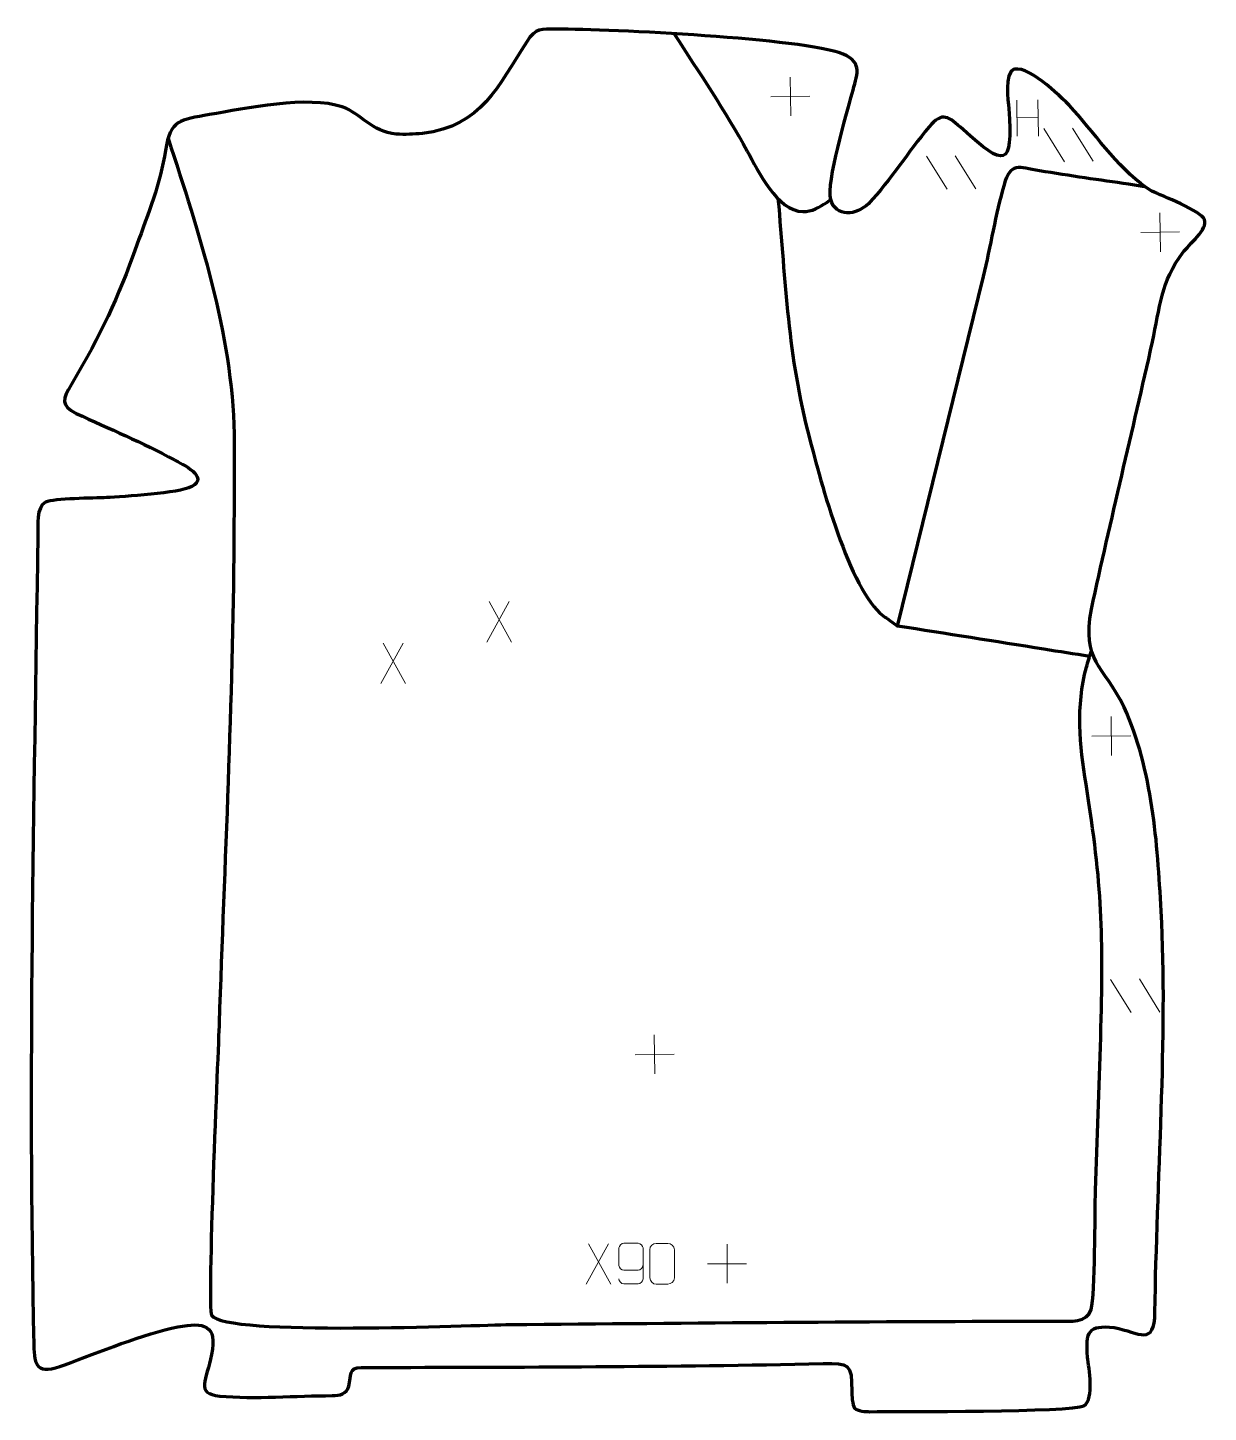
# Model space of a CAD drawing. Header units: millimetres. Extents: x -1070 to -343, y 175 to 1027.
import ezdxf

# ---------------------------------------------------------------- set-up
doc = ezdxf.new("R2010")
doc.units = ezdxf.units.MM
doc.header["$MEASUREMENT"] = 0
doc.layers.add('layer 2', color=7, linetype='Continuous')
doc.layers.add('layer 3', color=7, linetype='Continuous')

msp = doc.modelspace()

# ---------------------------------------------------------------- linework, layer by layer
at = {"layer": 'layer 2', "color": 140, "lineweight": 158}
for points, knots in [([(-671.4945, 1023.7015), (-656.1629, 999.7942), (-640.2259, 976.2125), (-626.5113, 951.3282), (-626.5113, 951.3282), (-619.9158, 939.3609), (-607.7755, 914.4616), (-592.3682, 914.2321), (-592.3682, 914.2321), (-586.6913, 914.1476), (-582.0991, 916.748), (-577.5772, 919.8635), (-577.5772, 919.8635), (-577.5772, 919.8635), (-575.0965, 921.6725), (-575.0965, 921.6725)], [0, 0, 0, 0, 0.2, 0.2, 0.2, 0.2, 0.4, 0.4, 0.4, 0.4, 0.6, 0.6, 0.6, 0.6, 1, 1, 1, 1]), ([(-983.187, 959.3798), (-964.2885, 901.5998), (-943.562, 838.6324), (-942.5119, 777.4541), (-942.5119, 777.4541), (-942.2074, 755.7366), (-942.5563, 733.2976), (-942.6875, 711.5192), (-942.6875, 711.5192), (-943.2815, 613.0438), (-948.448, 513.1936), (-951.7246, 414.6759), (-951.7246, 414.6759), (-952.2619, 398.5189), (-959.3777, 239.5973), (-956.3537, 234.818), (-956.3537, 234.818), (-948.0709, 221.7273), (-793.5444, 228.9186), (-772.7652, 229.1112), (-772.7652, 229.1112), (-660.2377, 230.1019), (-547.7127, 231.1351), (-435.1799, 231.2205), (-435.1799, 231.2205), (-427.9099, 231.2257), (-416.9888, 229.9911), (-414.7187, 238.4588), (-414.7187, 238.4588), (-412.2177, 247.7878), (-412.4611, 298.0246), (-412.081, 311.6568), (-412.081, 311.6568), (-411.1197, 343.061), (-409.7907, 374.4509), (-408.8849, 405.8578), (-408.8849, 405.8578), (-407.0717, 469.8981), (-407.7902, 498.5436), (-417.8935, 561.7671), (-417.8935, 561.7671), (-421.7764, 586.0663), (-424.1596, 609.5577), (-417.6619, 633.6805), (-417.6619, 633.6805), (-416.7078, 637.0993), (-415.6306, 640.427), (-414.4972, 643.7886)], [0, 0, 0, 0, 0.07692308, 0.07692308, 0.07692308, 0.07692308, 0.15384615, 0.15384615, 0.15384615, 0.15384615, 0.23076923, 0.23076923, 0.23076923, 0.23076923, 0.30769231, 0.30769231, 0.30769231, 0.30769231, 0.38461538, 0.38461538, 0.38461538, 0.38461538, 0.46153846, 0.46153846, 0.46153846, 0.46153846, 0.53846154, 0.53846154, 0.53846154, 0.53846154, 0.61538462, 0.61538462, 0.61538462, 0.61538462, 0.69230769, 0.69230769, 0.69230769, 0.69230769, 0.76923077, 0.76923077, 0.76923077, 0.76923077, 0.84615385, 0.84615385, 0.84615385, 0.84615385, 1, 1, 1, 1]), ([(-415.7638, 640.3758), (-425.1217, 641.8562), (-434.4797, 643.3365), (-443.8376, 644.8169), (-443.8376, 644.8169), (-473.8816, 649.5697), (-503.9254, 654.3224), (-533.9694, 659.0751), (-533.9694, 659.0751), (-533.9694, 659.0751), (-480.9444, 874.167), (-480.9444, 874.167), (-480.9444, 874.167), (-476.7379, 892.5886), (-473.3257, 912.8039), (-468.1678, 930.7771), (-468.1678, 930.7771), (-464.0927, 944.9769), (-459.6723, 941.8023), (-446.5491, 939.5564), (-446.5491, 939.5564), (-437.2795, 937.97), (-427.9209, 936.5382), (-418.6159, 935.1505), (-418.6159, 935.1505), (-409.6484, 933.813), (-400.6572, 932.6336), (-391.6969, 931.2483), (-391.6969, 931.2483), (-391.6969, 931.2483), (-381.8479, 929.7254), (-381.8479, 929.7254)], [0, 0, 0, 0, 0.11111111, 0.11111111, 0.11111111, 0.11111111, 0.22222222, 0.22222222, 0.22222222, 0.22222222, 0.33333333, 0.33333333, 0.33333333, 0.33333333, 0.44444444, 0.44444444, 0.44444444, 0.44444444, 0.55555556, 0.55555556, 0.55555556, 0.55555556, 0.66666667, 0.66666667, 0.66666667, 0.66666667, 0.77777778, 0.77777778, 0.77777778, 0.77777778, 1, 1, 1, 1]), ([(-607.5899, 922.275), (-602.9272, 870.1591), (-601.6895, 826.0811), (-588.2223, 774.653), (-588.2223, 774.653), (-581.3615, 748.4533), (-563.7076, 681.2391), (-542.8261, 665.4533), (-542.8261, 665.4533), (-539.9353, 663.2678), (-536.9163, 661.1914), (-533.9694, 659.0751)], [0, 0, 0, 0, 0.25, 0.25, 0.25, 0.25, 0.5, 0.5, 0.5, 0.5, 1, 1, 1, 1])]:
    msp.add_open_spline(points, degree=3, knots=knots, dxfattribs=at)
at = {"layer": 'layer 3', "color": 242, "lineweight": 158}
msp.add_open_spline([(-1063.3913, 714.9336), (-1063.3135, 720.6441), (-1064.4561, 732.4193), (-1058.5515, 735.3222), (-1058.5515, 735.3222), (-1053.6147, 737.7494), (-1028.787, 737.6968), (-1021.0927, 738.156), (-1021.0927, 738.156), (-1010.6185, 738.7958), (-976.3975, 740.7471), (-968.5795, 744.9457), (-968.5795, 744.9457), (-957.4754, 750.9089), (-974.5085, 758.7802), (-979.1736, 761.3297), (-979.1736, 761.3297), (-998.7726, 772.0408), (-1019.4914, 780.4709), (-1039.6625, 790.0024), (-1039.6625, 790.0024), (-1049.5458, 794.7063), (-1047.9374, 799.0121), (-1042.731, 807.8872), (-1042.731, 807.8872), (-1023.9115, 839.9202), (-1014.6392, 859.3695), (-1002.4214, 893.6467), (-1002.4214, 893.6467), (-995.5485, 912.7015), (-987.7323, 931.7124), (-984.8316, 951.8708), (-984.8316, 951.8708), (-981.869, 970.7533), (-975.686, 970.7294), (-957.6921, 973.899), (-957.6921, 973.899), (-935.7632, 977.7619), (-896.5494, 985.7605), (-875.9908, 978.6457), (-875.9908, 978.6457), (-863.7884, 974.4228), (-858.1362, 963.4361), (-842.6096, 961.948), (-842.6096, 961.948), (-837.3673, 961.4456), (-831.8055, 961.8672), (-826.5693, 962.2913), (-826.5693, 962.2913), (-789.7895, 966.996), (-780.1003, 991.2219), (-762.3106, 1018.7953), (-762.3106, 1018.7953), (-756.7551, 1027.4064), (-753.4856, 1026.5475), (-743.9736, 1026.5718), (-743.9736, 1026.5718), (-710.5466, 1026.3595), (-592.4826, 1020.984), (-567.4928, 1011.1688), (-567.4928, 1011.1688), (-554.7145, 1005.4915), (-559.042, 998.2526), (-561.9329, 986.9642), (-561.9329, 986.9642), (-565.1873, 974.4496), (-577.8862, 931.8825), (-575.0965, 921.6725), (-575.0965, 921.6725), (-572.0264, 910.4359), (-559.2578, 911.7541), (-551.9181, 919.0805), (-551.9181, 919.0805), (-537.854, 934.149), (-527.4524, 950.7145), (-514.5705, 966.4308), (-514.5705, 966.4308), (-506.1502, 976.1377), (-502.674, 972.7402), (-493.6355, 964.7376), (-493.6355, 964.7376), (-467.978, 941.4155), (-462.7886, 940.9301), (-465.5139, 977.5765), (-465.5139, 977.5765), (-465.8655, 982.3034), (-468.111, 999.4763), (-462.5266, 1001.6779), (-462.5266, 1001.6779), (-462.5266, 1001.6779), (-461.7369, 1001.8969), (-461.7369, 1001.8969), (-461.7369, 1001.8969), (-452.0191, 1003.574), (-431.5797, 983.381), (-425.3841, 976.5007), (-425.3841, 976.5007), (-410.7265, 960.2232), (-396.1651, 938.0865), (-377.3828, 926.8684), (-377.3828, 926.8684), (-371.2778, 923.9829), (-346.9087, 914.4431), (-344.9156, 909.3412), (-344.9156, 909.3412), (-342.5955, 903.4022), (-354.6717, 893.7821), (-358.1992, 889.0783), (-358.1992, 889.0783), (-371.7975, 870.9457), (-372.4388, 855.0709), (-377.0217, 833.9449), (-377.0217, 833.9449), (-389.1989, 779.0997), (-402.7917, 724.2568), (-414.542, 669.4079), (-414.542, 669.4079), (-420.6534, 637.2465), (-407.4135, 635.4035), (-394.4419, 609.1666), (-394.4419, 609.1666), (-376.8411, 569.8999), (-373.9592, 526.1032), (-371.6269, 483.6591), (-371.6269, 483.6591), (-367.4019, 406.7676), (-374.4272, 315.4542), (-375.4663, 236.6207), (-375.4663, 236.6207), (-375.7464, 215.3744), (-384.8375, 224.2033), (-400.5551, 227.2303), (-400.5551, 227.2303), (-416.5339, 229.1412), (-418.2665, 224.5289), (-416.9308, 209.1078), (-416.9308, 209.1078), (-416.3085, 201.9223), (-412.4116, 183.7654), (-419.2386, 179.0661), (-419.2386, 179.0661), (-426.529, 175.0781), (-532.7966, 175.7069), (-550.9538, 175.4687), (-550.9538, 175.4687), (-553.3188, 175.4376), (-558.8763, 175.7632), (-560.4619, 177.7231), (-560.4619, 177.7231), (-561.803, 179.381), (-562.1989, 185.8094), (-562.1696, 188.1236), (-562.1696, 188.1236), (-561.9563, 205.0174), (-564.0836, 205.4051), (-579.7698, 205.0645), (-579.7698, 205.0645), (-672.8387, 203.0434), (-766.8228, 202.8831), (-859.9718, 202.7009), (-859.9718, 202.7009), (-872.4488, 202.6765), (-869.4407, 201.746), (-871.9376, 191.2411), (-871.9376, 191.2411), (-873.1259, 186.2416), (-877.427, 185.3819), (-882.0458, 185.3593), (-882.0458, 185.3593), (-904.1042, 185.2517), (-930.1693, 183.1157), (-951.3715, 185.1149), (-951.3715, 185.1149), (-966.5554, 186.5468), (-959.5499, 194.8455), (-956.3319, 210.6968), (-956.3319, 210.6968), (-952.6328, 228.9175), (-961.1743, 230.6708), (-977.1133, 227.6936), (-977.1133, 227.6936), (-997.9224, 223.5283), (-1026.0166, 212.0331), (-1046.8, 204.2853), (-1046.8, 204.2853), (-1064.0519, 197.8537), (-1065.5733, 203.5174), (-1065.8668, 216.5842), (-1065.8668, 216.5842), (-1069.6182, 383.71), (-1065.7818, 547.9378), (-1063.3913, 714.9336)], degree=3, knots=[0, 0, 0, 0, 0.02040816, 0.02040816, 0.02040816, 0.02040816, 0.04081633, 0.04081633, 0.04081633, 0.04081633, 0.06122449, 0.06122449, 0.06122449, 0.06122449, 0.08163265, 0.08163265, 0.08163265, 0.08163265, 0.10204082, 0.10204082, 0.10204082, 0.10204082, 0.12244898, 0.12244898, 0.12244898, 0.12244898, 0.14285714, 0.14285714, 0.14285714, 0.14285714, 0.16326531, 0.16326531, 0.16326531, 0.16326531, 0.18367347, 0.18367347, 0.18367347, 0.18367347, 0.20408163, 0.20408163, 0.20408163, 0.20408163, 0.2244898, 0.2244898, 0.2244898, 0.2244898, 0.24489796, 0.24489796, 0.24489796, 0.24489796, 0.26530612, 0.26530612, 0.26530612, 0.26530612, 0.28571429, 0.28571429, 0.28571429, 0.28571429, 0.30612245, 0.30612245, 0.30612245, 0.30612245, 0.32653061, 0.32653061, 0.32653061, 0.32653061, 0.34693878, 0.34693878, 0.34693878, 0.34693878, 0.36734694, 0.36734694, 0.36734694, 0.36734694, 0.3877551, 0.3877551, 0.3877551, 0.3877551, 0.40816327, 0.40816327, 0.40816327, 0.40816327, 0.42857143, 0.42857143, 0.42857143, 0.42857143, 0.44897959, 0.44897959, 0.44897959, 0.44897959, 0.46938776, 0.46938776, 0.46938776, 0.46938776, 0.48979592, 0.48979592, 0.48979592, 0.48979592, 0.51020408, 0.51020408, 0.51020408, 0.51020408, 0.53061224, 0.53061224, 0.53061224, 0.53061224, 0.55102041, 0.55102041, 0.55102041, 0.55102041, 0.57142857, 0.57142857, 0.57142857, 0.57142857, 0.59183673, 0.59183673, 0.59183673, 0.59183673, 0.6122449, 0.6122449, 0.6122449, 0.6122449, 0.63265306, 0.63265306, 0.63265306, 0.63265306, 0.65306122, 0.65306122, 0.65306122, 0.65306122, 0.67346939, 0.67346939, 0.67346939, 0.67346939, 0.69387755, 0.69387755, 0.69387755, 0.69387755, 0.71428571, 0.71428571, 0.71428571, 0.71428571, 0.73469388, 0.73469388, 0.73469388, 0.73469388, 0.75510204, 0.75510204, 0.75510204, 0.75510204, 0.7755102, 0.7755102, 0.7755102, 0.7755102, 0.79591837, 0.79591837, 0.79591837, 0.79591837, 0.81632653, 0.81632653, 0.81632653, 0.81632653, 0.83673469, 0.83673469, 0.83673469, 0.83673469, 0.85714286, 0.85714286, 0.85714286, 0.85714286, 0.87755102, 0.87755102, 0.87755102, 0.87755102, 0.89795918, 0.89795918, 0.89795918, 0.89795918, 0.91836735, 0.91836735, 0.91836735, 0.91836735, 0.93877551, 0.93877551, 0.93877551, 0.93877551, 0.95918367, 0.95918367, 0.95918367, 0.95918367, 1, 1, 1, 1], dxfattribs=at)
at = {"layer": 'layer 3', "color": 250, "lineweight": 9}
for points in [[(-600.0989, 997.0308), (-600.0989, 997.0308), (-599.7564, 973.0553), (-599.7564, 973.0553)], [(-611.9154, 984.8718), (-611.9154, 984.8718), (-587.9399, 985.2143), (-587.9399, 985.2143)], [(-460.598, 982.8622), (-460.598, 982.8622), (-460.281, 960.6718), (-460.281, 960.6718)], [(-447.4837, 983.0495), (-447.4837, 983.0495), (-447.1644, 960.7015), (-447.1644, 960.7015)], [(-460.4286, 972.2212), (-460.4286, 972.2212), (-447.3317, 972.4082), (-447.3317, 972.4082)], [(-443.8864, 965.2628), (-443.8864, 965.2628), (-431.23, 944.8972), (-431.23, 944.8972)], [(-426.1583, 965.5161), (-426.1583, 965.5161), (-413.5019, 945.1505), (-413.5019, 945.1505)], [(-516.1482, 948.354), (-516.1482, 948.354), (-503.4917, 927.9884), (-503.4917, 927.9884)], [(-498.4201, 948.6072), (-498.4201, 948.6072), (-485.7637, 928.2416), (-485.7637, 928.2416)], [(-372.3995, 913.4913), (-372.3995, 913.4913), (-372.057, 889.5158), (-372.057, 889.5158)], [(-384.216, 901.3323), (-384.216, 901.3323), (-360.2405, 901.6748), (-360.2405, 901.6748)], [(-773.0842, 674.1378), (-773.0842, 674.1378), (-786.8248, 649.242), (-786.8248, 649.242)], [(-785.3702, 674.1378), (-785.3702, 674.1378), (-771.6296, 649.1843), (-771.6296, 649.1843)], [(-838.4092, 648.5854), (-838.4092, 648.5854), (-852.1498, 623.6896), (-852.1498, 623.6896)], [(-850.6952, 648.5854), (-850.6952, 648.5854), (-836.9546, 623.6319), (-836.9546, 623.6319)], [(-402.4685, 603.3764), (-402.4685, 603.3764), (-402.126, 579.4009), (-402.126, 579.4009)], [(-414.285, 591.2174), (-414.285, 591.2174), (-390.3095, 591.5599), (-390.3095, 591.5599)], [(-402.7579, 441.5935), (-402.7579, 441.5935), (-390.1014, 421.2279), (-390.1014, 421.2279)], [(-385.0298, 441.8468), (-385.0298, 441.8468), (-372.3733, 421.4812), (-372.3733, 421.4812)], [(-683.7603, 407.3423), (-683.7603, 407.3423), (-683.4178, 383.3668), (-683.4178, 383.3668)], [(-695.5768, 395.1833), (-695.5768, 395.1833), (-671.6013, 395.5258), (-671.6013, 395.5258)], [(-711.9806, 278.8371), (-711.9806, 278.8371), (-725.7212, 253.9413), (-725.7212, 253.9413)], [(-724.2666, 278.8371), (-724.2666, 278.8371), (-710.526, 253.8836), (-710.526, 253.8836)], [(-638.9615, 278.4802), (-638.9615, 278.4802), (-638.9615, 254.5023), (-638.9615, 254.5023)], [(-650.9504, 266.4912), (-650.9504, 266.4912), (-626.9725, 266.4912), (-626.9725, 266.4912)]]:
    msp.add_open_spline(points, degree=3, dxfattribs=at)
for points, knots in [([(-705.5608, 257.1533), (-705.5367, 255.8138), (-704.1805, 254.1605), (-702.6086, 254.1949), (-702.6086, 254.1949), (-699.6238, 254.1952), (-696.6386, 254.1952), (-693.6532, 254.1949), (-693.6532, 254.1949), (-692.4341, 254.1799), (-690.7059, 255.6175), (-690.7009, 257.1533), (-690.7009, 257.1533), (-690.7012, 263.5137), (-690.7012, 269.8745), (-690.7009, 276.2353), (-690.7009, 276.2353), (-690.7056, 277.3982), (-692.4341, 279.1693), (-693.6532, 279.1937), (-693.6532, 279.1937), (-696.6386, 279.1934), (-699.6238, 279.1934), (-702.6086, 279.1937), (-702.6086, 279.1937), (-703.8867, 279.1499), (-705.5564, 277.5354), (-705.5608, 276.2353), (-705.5608, 276.2353), (-705.5608, 272.6519), (-705.5608, 269.0689), (-705.5608, 265.4861), (-705.5608, 265.4861), (-705.5223, 264.0079), (-703.9396, 262.575), (-702.6086, 262.5771), (-702.6086, 262.5771), (-699.6238, 262.5768), (-696.6386, 262.5768), (-693.6532, 262.5771), (-693.6532, 262.5771), (-692.3237, 262.5721), (-690.6807, 264.0793), (-690.7224, 265.5079)], [0, 0, 0, 0, 0.08333333, 0.08333333, 0.08333333, 0.08333333, 0.16666667, 0.16666667, 0.16666667, 0.16666667, 0.25, 0.25, 0.25, 0.25, 0.33333333, 0.33333333, 0.33333333, 0.33333333, 0.41666667, 0.41666667, 0.41666667, 0.41666667, 0.5, 0.5, 0.5, 0.5, 0.58333333, 0.58333333, 0.58333333, 0.58333333, 0.66666667, 0.66666667, 0.66666667, 0.66666667, 0.75, 0.75, 0.75, 0.75, 0.83333333, 0.83333333, 0.83333333, 0.83333333, 1, 1, 1, 1]), ([(-682.5421, 278.9905), (-680.176, 278.9905), (-677.8095, 278.9905), (-675.443, 278.9905), (-675.443, 278.9905), (-673.4625, 279.0261), (-671.4365, 277.5318), (-671.4094, 275.0897), (-671.4094, 275.0897), (-671.4098, 269.3323), (-671.4098, 263.5745), (-671.4094, 257.8163), (-671.4094, 257.8163), (-671.5515, 255.4887), (-673.2579, 254.0064), (-675.443, 253.9956), (-675.443, 253.9956), (-677.8154, 253.996), (-680.1878, 253.996), (-682.5598, 253.9956), (-682.5598, 253.9956), (-684.5183, 253.89), (-686.5247, 255.7779), (-686.5133, 257.7989), (-686.5133, 257.7989), (-686.5129, 263.5795), (-686.5129, 269.3598), (-686.5133, 275.1396), (-686.5133, 275.1396), (-686.509, 277.2816), (-684.7319, 279.0041), (-682.5421, 278.9905)], [0, 0, 0, 0, 0.11111111, 0.11111111, 0.11111111, 0.11111111, 0.22222222, 0.22222222, 0.22222222, 0.22222222, 0.33333333, 0.33333333, 0.33333333, 0.33333333, 0.44444444, 0.44444444, 0.44444444, 0.44444444, 0.55555556, 0.55555556, 0.55555556, 0.55555556, 0.66666667, 0.66666667, 0.66666667, 0.66666667, 0.77777778, 0.77777778, 0.77777778, 0.77777778, 1, 1, 1, 1])]:
    msp.add_open_spline(points, degree=3, knots=knots, dxfattribs=at)

doc.saveas('drawing.dxf')
